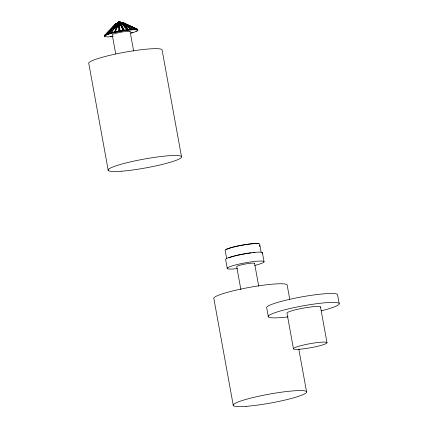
<?xml version="1.0" encoding="UTF-8"?>
<svg xmlns="http://www.w3.org/2000/svg" width="428" height="428" viewBox="0 0 428 428"><rect width="100%" height="100%" fill="white"/><g stroke="black" fill="none" stroke-linecap="round" stroke-linejoin="round"><path stroke-width="0.64" d="M120.322 22.577L124.152 30.495L127.501 30.019L127.512 29.532L120.322 22.577L124.152 30.495M121.038 22.973L121.124 22.475L131.294 29.125L131.209 29.623L128.234 29.928L121.038 22.973L123.184 24.375M128.234 29.928L128.32 29.43L121.124 22.475M105.775 34.754L104.758 36.129L104.362 35.749L116.106 23.615L105.604 34.572L104.603 35.166L104.983 35.556L105.984 34.962L105.604 34.572M105.518 34.973L104.459 36.476L107.556 36.931L113.062 36.53M137.672 29.907L137.768 29.457L122.643 22.465L122.419 22.962M121.814 22.422L121.664 22.925L131.835 29.575L134.232 29.457L134.381 28.96L121.814 22.422L131.979 29.072L134.381 28.96M131.835 29.575L131.979 29.072M114.693 31.822L117.743 23.069L117.968 23.513L114.923 32.266L111.847 33.02L111.617 32.576L114.693 31.822L114.923 32.266M104.587 35.909L108.145 34.288L115.202 32.389L119.032 21.4L122.012 22.786M117.197 27.718L118.717 23.342L118.567 22.882L119.07 31.383L115.672 32.095L115.517 31.635L118.92 30.928M122.13 22.925L122.328 22.422L136.559 29.04L136.361 29.543L134.702 29.457L134.9 28.954L136.559 29.04M135.976 31.26L136.168 30.8M136.874 29.083L136.644 29.58L137.452 29.858L137.682 29.361L122.643 22.465M122.499 23.048L122.734 22.561L128.71 25.498M137.538 29.944L137.768 29.457M118.091 23.112L119.032 21.4L121.964 22.845M117.743 23.069L111.194 33.197L108.653 33.946L108.359 33.523L110.9 32.769L117.026 23.262L117.32 23.69M114.725 28.548L115.806 26.868M116.887 25.193L117.968 23.513M111.863 29.719L108.145 34.117L106.315 34.812L105.967 34.406L107.803 33.71L116.464 23.449L116.812 23.856L115.988 24.835M108.359 33.523L117.026 23.262M113.099 28.253L114.335 26.787M108.145 34.288L109.819 32.303M111.077 30.816L111.911 29.826M113.586 27.841L114.426 26.852M116.935 23.877L119.032 21.4L125.142 25.396M108.653 33.946L109.889 32.48M115.191 24.824L116.052 23.84L110.948 29.12M117.283 23.39L119.032 21.4L120.659 22.561M105.967 34.406L116.464 23.449M112.832 27.815L115.571 24.958M104.362 35.749L105.293 34.791M106.219 33.828L115.967 23.749L116.357 24.129M107.235 32.961L109.557 30.559M116.7 23.738L119.032 21.4L123.863 30.73L134.82 29.607L137.918 30.062L137.789 30.629L136.532 31.378L131.038 33.197M131.096 32.881L133.001 32.314M115.202 32.389L123.863 30.73M119.797 30.757L123.291 30.142L123.36 30.618L119.867 31.233L119.449 22.716L123.291 30.142M124.168 30.008L127.512 29.532M110.568 36.787L112.949 36.492M128.32 29.43L131.294 29.125M135.713 29.158L136.901 29.714M129.903 26.087L132.295 27.264M122.595 22.695L127.373 25.043M122.328 22.422L134.9 28.954M124.987 24.407L127.844 25.894M126.249 26.119L129.026 27.938M130.139 28.66L131.803 29.751M124.147 26.771L127.501 30.019M104.464 35.299L104.855 35.679M104.453 35.845L104.839 36.214M107.803 33.71L108.145 34.117M110.9 32.769L111.194 33.197M119.449 22.716L123.36 30.618M339.163 303.393L337.542 294.491A36.123 4.339 -10.3 0 0 298.953 297.401A36.123 4.339 -10.3 0 0 266.73 307.957L268.351 316.859M320.502 306.94L326.976 342.55M289.724 299.161L287.108 284.748A37.391 4.494 -10.3 0 0 246.753 287.894A37.391 4.494 -10.3 0 0 213.898 298.781L233.308 405.605M298.776 348.97L306.518 391.572M293.474 348.922L287.006 313.312A17.088 2.054 -10.3 0 1 304.447 307.919A17.088 2.054 -10.3 0 1 320.326 307.518M262.391 252.638L264.012 261.54M261.139 252.215L259.641 243.949A17.596 2.113 -10.3 0 0 240.648 245.431A17.596 2.113 -10.3 0 0 225.187 250.557L226.69 258.822M259.529 245.287L259.759 246.56M254.569 263.348L258.715 286.145M240.868 289.569L236.727 266.767A9.116 1.097 -10.3 0 1 245.907 263.899A9.116 1.097 -10.3 0 1 254.505 263.648M227.284 268.581L225.668 259.678A18.757 2.252 -10.3 0 1 244.559 253.772A18.757 2.252 -10.3 0 1 262.252 253.258M181.461 156.488L162.046 49.664A37.391 4.494 -10.3 0 0 121.691 52.81A37.391 4.494 -10.3 0 0 88.837 63.697L108.252 170.521M130.112 31.56L133.654 51.071M115.694 53.842L112.264 34.978A9.116 1.097 -10.3 0 1 121.445 32.111A9.116 1.097 -10.3 0 1 130.042 31.859M119.519 23.192L119.626 25.664M119.68 26.9L119.867 31.233M118.717 23.342L119.07 31.383M237.476 268.575A18.757 2.252 -10.3 0 1 231.045 266.269A18.757 2.252 -10.3 0 1 259.609 261.059A18.757 2.252 -10.3 0 1 254.719 265.43M228.723 257.891A17.596 2.113 -10.3 0 1 233.891 256.233M234.416 256.088A17.596 2.113 -10.3 0 1 237.273 255.388M237.866 255.254A17.596 2.113 -10.3 0 1 246.148 253.644M246.785 253.542A17.596 2.113 -10.3 0 1 251.113 252.927M253.119 252.702A17.596 2.113 -10.3 0 1 254.965 252.531M225.957 249.685A17.243 2.07 -10.3 0 1 241.419 245.33A17.243 2.07 -10.3 0 1 258.271 243.666M288.114 316.886A36.123 4.339 -10.3 0 1 275.595 312.477A36.123 4.339 -10.3 0 1 330.63 302.43A36.123 4.339 -10.3 0 1 321.193 310.846M246.683 406.284A37.391 4.494 -10.3 0 0 306.245 392.808A37.391 4.494 -10.3 0 0 256.816 396.665A37.391 4.494 -10.3 0 0 246.683 406.284M299.445 349.264A17.088 2.054 -10.3 0 0 326.794 343.128A17.088 2.054 -10.3 0 0 304.436 344.813A17.088 2.054 -10.3 0 0 299.445 349.264M121.627 171.205A37.391 4.494 -10.3 0 0 181.183 157.729A37.391 4.494 -10.3 0 0 131.76 161.586A37.391 4.494 -10.3 0 0 121.627 171.205"/></g></svg>
